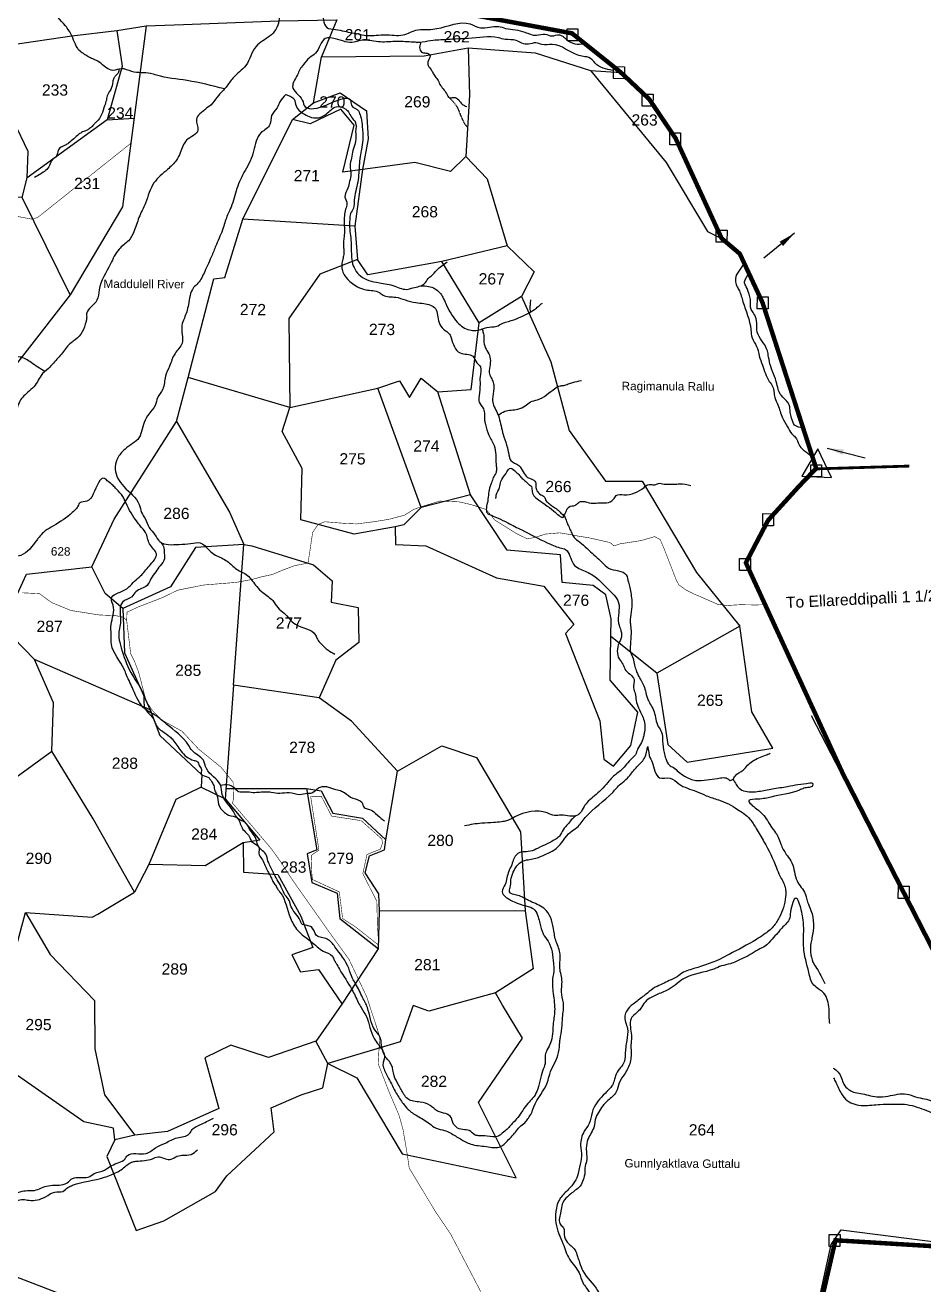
# Model space of a CAD drawing. Header units: feet. Extents: x 177753 to 186270, y 1578848 to 1588126.
# Drawn here: x 182227 to 183835, y 1583902 to 1586156 of the extents above; entities that cross this region are included whole.
import ezdxf
from ezdxf.enums import TextEntityAlignment as Align

# ---------------------------------------------------------------- set-up
doc = ezdxf.new("R2010")
doc.units = ezdxf.units.FT
doc.header["$LTSCALE"] = 15
doc.header["$MEASUREMENT"] = 0
doc.linetypes.add('HIDDEN2', pattern=[0.1875, 0.125, -0.0625])
for name, color, linetype in [('DIMENSION', 7, 'Continuous'), ('HILL', 223, 'Continuous'), ('PLOT', 7, 'Continuous'), ('PLOT NO', 7, 'Continuous'), ('ROADS', 6, 'HIDDEN2'), ('TANKS-STREAM', 4, 'Continuous'), ('TEXT', 255, 'Continuous')]:
    doc.layers.add(name, color=color, linetype=linetype)
doc.layers.add('VILLAGE BOUNDRY', color=5, linetype='HIDDEN2', lineweight=100)
doc.styles.get("Standard").update_dxf_attribs({"font": 'arial.ttf'})
doc.dimstyles.get("Standard").update_dxf_attribs({"dimtxt": 0.18, "dimasz": 0.18, "dimexe": 0.18, "dimexo": 0.0625, "dimgap": 0.09, "dimtad": 0, "dimtih": 1, "dimtoh": 1, "dimdec": 4, "dimzin": 0, "dimdsep": 46, "dimtxsty": 'Standard', "dimcen": 0.09, "dimadec": 0, "dimazin": 0, "dimtfac": 1, "dimtdec": 4, "dimtofl": 0, "dimtmove": 0, "dimatfit": 3, "dimfxl": 1, "dimtolj": 1, "dimtzin": 0, "dimarcsym": 0})

msp = doc.modelspace()

# ---------------------------------------------------------------- linework, layer by layer
at = {"layer": 'DIMENSION', "lineweight": -2}
for points in [[(183196.7, 1586149.5), (183216.1, 1586149.4), (183215.9, 1586127.8), (183196.6, 1586128)], [(183279.8, 1586082), (183299.2, 1586081.8), (183299.1, 1586060.3), (183279.7, 1586060.4)], [(183331, 1586032.8), (183350.4, 1586032.7), (183350.3, 1586011.1), (183330.9, 1586011.2)], [(183380.3, 1585963.7), (183399.7, 1585963.6), (183399.5, 1585942), (183380.2, 1585942.1)], [(183463.4, 1585789.5), (183482.8, 1585789.4), (183482.7, 1585767.8), (183463.3, 1585768)], [(183537.1, 1585670), (183556.4, 1585669.9), (183556.3, 1585648.3), (183537, 1585648.4)], [(183632.8, 1585369.4), (183652.2, 1585369.3), (183652.1, 1585347.8), (183632.7, 1585347.9)], [(183547, 1585282.1), (183566.3, 1585282), (183566.2, 1585260.4), (183546.8, 1585260.5)], [(183505.4, 1585202), (183524.7, 1585201.9), (183524.6, 1585180.4), (183505.2, 1585180.5)], [(183789.5, 1584615.4), (183808.9, 1584615.3), (183808.7, 1584593.7), (183789.4, 1584593.8)], [(183665.7, 1583992.3), (183685.1, 1583992.2), (183685, 1583970.6), (183665.6, 1583970.7)]]:
    msp.add_lwpolyline(points, close=True, dxfattribs=at)
msp.add_lwpolyline([(183616.5, 1585349.3), (183669.8, 1585346.7), (183645.6, 1585397.8), (183616.5, 1585349.3)], dxfattribs=at)
at = {"layer": 'HILL', "lineweight": -2}
msp.add_lwpolyline([(183632.9, 1583807.5), (183669.1, 1583974.7), (183687, 1584000.7), (183869.8, 1583977.6), (184007, 1583969.4), (184124.4, 1583969.9), (184115.1, 1583991.6), (183634, 1584920.5)], dxfattribs=at)
at = {"layer": 'PLOT', "lineweight": -2}
for points in [[(181227.4, 1585908.1), (181345.5, 1585935.7), (181378.1, 1585945.1), (181415.2, 1585954.3), (181469.8, 1585969.5), (181679.8, 1586019.2), (181708.5, 1586025.4), (182032.1, 1586100.8), (182098.6, 1586105.9), (182310.4, 1586136.9), (182390.6, 1586146.4), (182443.4, 1586154.8), (182510.1, 1586157.3), (182680.8, 1586163.7), (182784.6, 1586165.4)], [(182443.4, 1586154.8), (182400.8, 1585831), (182307.2, 1585673.4), (182226.2, 1585569.4), (182149.1, 1585471.9), (182114.5, 1585432.3), (182052.2, 1585308.8), (182016.9, 1585223), (181928, 1585003), (181868.3, 1584861)], [(182390.6, 1586146.4), (182400.3, 1586082.8), (182373.7, 1585986.6), (182421.7, 1585989.7)], [(182784.6, 1586165.4), (182757.3, 1586099.6), (182940.6, 1586101.5), (183019.8, 1586115.6), (183139.2, 1586106.7), (183238.5, 1586074.7), (183293.2, 1586071.2)], [(182221.1, 1585848), (182230.2, 1585883.2), (182231.9, 1585929.8), (182180.5, 1586037.7), (182098.6, 1586105.9)], [(182204.2, 1584805.7), (182274.3, 1584857.3), (182277.7, 1584943.6), (182243.7, 1585021.1), (182186.2, 1585080.2), (182229.1, 1585173.8), (182345.9, 1585186.7), (182385.8, 1585272), (182497.7, 1585446.9), (182518.5, 1585525.8), (182564.3, 1585702.4), (182583.9, 1585704.7), (182616.5, 1585808.9), (182704.9, 1585987.6), (182742.9, 1586016.9), (182757.3, 1586099.6)], [(183019.8, 1586115.6), (183021.9, 1586030.9), (183015.1, 1585921.3), (182987.8, 1585894.4), (182924.2, 1585910.6), (182795.2, 1585893), (182815.6, 1585977.1), (182791.4, 1586005.5), (182736.8, 1585979.6), (182704.9, 1585987.6)], [(183238.5, 1586074.7), (183374, 1585910.5), (183448.1, 1585786.7), (183473.2, 1585774.6)], [(182742.9, 1586016.9), (182790.4, 1586034.8), (182837.9, 1586003.1), (182840.6, 1585952.7), (182830.2, 1585897.8), (182816.9, 1585796.7), (182616.5, 1585808.9)], [(182373.7, 1585986.6), (182230.2, 1585883.2)], [(183015.1, 1585921.3), (183053.7, 1585881.2), (183089.4, 1585761.3), (182972.2, 1585733.4), (182840.1, 1585709.5), (182821.7, 1585736.9)], [(182307.2, 1585673.4), (182221.1, 1585848), (182115.3, 1585853.1)], [(182816.9, 1585796.7), (182821.7, 1585736.9), (182754.1, 1585710.5), (182698.7, 1585631.1), (182700.5, 1585472.2), (182518.5, 1585525.8)], [(183089.4, 1585761.3), (183137.8, 1585714.9), (183114.8, 1585670.6), (183039.3, 1585623.3), (182972.2, 1585733.4)], [(183114.8, 1585670.6), (183167.3, 1585553.7), (183200.4, 1585431), (183265.3, 1585340), (183331, 1585340.2), (183428.3, 1585177), (183506, 1585080.6), (183357, 1584996.7), (183275.1, 1585062.4), (183275.6, 1585093.9), (183265.9, 1585137.1), (183243.5, 1585153.7), (183188, 1585158.9), (183184.9, 1585208.4), (183089.3, 1585216.6), (183023.9, 1585315.6), (182965.5, 1585500), (183024.7, 1585504.2), (183039.3, 1585623.3)], [(182700.5, 1585472.2), (182858, 1585506.6), (182896.6, 1585519.8), (182914.5, 1585490.2), (182935.6, 1585524.7), (182965.5, 1585500)], [(183023.9, 1585315.6), (182935.3, 1585293), (182858, 1585506.6)], [(182935.3, 1585293), (182904.2, 1585261.8), (182888.7, 1585258.5), (182815.3, 1585245.3), (182720.2, 1585271.2), (182722.4, 1585363), (182686.5, 1585429.2), (182700.5, 1585472.2)], [(182497.7, 1585446.9), (182592.7, 1585284.9), (182617.8, 1585226.7), (182632.5, 1585224.6), (182742.6, 1585190.8), (182775.9, 1585161.8), (182774.1, 1585123.9), (182822.5, 1585114.2), (182824, 1585051.8), (182782.9, 1585019.9), (182753.1, 1584952.3), (182599.8, 1584975.4), (182617.8, 1585226.7)], [(182888.7, 1585258.5), (182889.3, 1585226.9), (182944.1, 1585224.8), (183070.5, 1585167.5), (183154.9, 1585152.1), (183208.6, 1585084), (183194, 1585067.8), (183255.2, 1584911.1), (183262.2, 1584842.7), (183279.7, 1584830.1), (183310.9, 1584867), (183323.4, 1584926.7), (183273.8, 1584984.1), (183275.1, 1585062.4)], [(182617.8, 1585226.7), (182531.3, 1585221.8), (182486.8, 1585151.3), (182401.7, 1585112.5), (182370.2, 1585139.2), (182345.9, 1585186.7)], [(182401.7, 1585112.5), (182404.4, 1585032.9), (182450.6, 1584930.9), (182243.7, 1585021.1)], [(183357, 1584996.7), (183377.2, 1584869), (183411.7, 1584837.6), (183564.8, 1584862.2), (183527.1, 1584927.6), (183506, 1585080.6)], [(182599.8, 1584975.4), (182584.9, 1584771.7)], [(182616.8, 1584693.1), (182617.6, 1584640.8), (182679.2, 1584636.5), (182720.1, 1584561.8), (182741.8, 1584505.7), (182703.7, 1584492.8), (182719.6, 1584462.6), (182751.7, 1584466.4), (182794.3, 1584404.6), (182859.3, 1584503.2), (182860.8, 1584571), (182859.6, 1584601.9), (182835.3, 1584639.4), (182842.8, 1584669.9), (182870.1, 1584680.4), (182872.2, 1584698.5), (182892.9, 1584821.4), (182810.7, 1584910.6), (182753.1, 1584952.3)], [(182450.6, 1584930.9), (182468, 1584885.4), (182543, 1584814.8), (182542, 1584793), (182496.5, 1584770.6), (182448.2, 1584654.1), (182422.7, 1584604.6), (182348.4, 1584736), (182274.3, 1584857.3)], [(182892.9, 1584821.4), (182972.3, 1584866.8), (183034.7, 1584845.6), (183113, 1584712.8), (183121.5, 1584571.7), (182860.8, 1584571)], [(182542, 1584793), (182584.9, 1584771.7), (182647, 1584698.1), (182616.8, 1584693.1), (182549.1, 1584651.7), (182448.2, 1584654.1)], [(182586.2, 1584790.2), (182730.3, 1584790.1), (182748.7, 1584680.4), (182731.5, 1584673.5), (182739.5, 1584622.3), (182785.4, 1584603.3), (182789.9, 1584557.6), (182859.3, 1584503.2)], [(182730.3, 1584790.1), (182756.6, 1584786.3), (182777.4, 1584746.3), (182830.6, 1584737.3), (182872.2, 1584698.5)], [(182227.4, 1584568.2), (182346.6, 1584559.9), (182356.7, 1584565.2), (182422.7, 1584604.6)], [(182186, 1584464.3), (182204.4, 1584483.9), (182227.4, 1584568.2), (182271.3, 1584493.4), (182350.8, 1584410.8), (182351.4, 1584324.4), (182368.8, 1584242.2), (182423.3, 1584169.9), (182387.3, 1584162), (182384.8, 1584182.6), (182331.9, 1584194.1), (182212.8, 1584276.7), (182212.6, 1584329.1), (182185.3, 1584349.6)], [(183121.5, 1584571.7), (183136.1, 1584467.6), (183068.6, 1584424.7), (182949.2, 1584392.2), (182921, 1584401.9), (182898.1, 1584337.2), (182768.7, 1584298.1)], [(182768.7, 1584298.1), (182820.3, 1584272.8), (182901.5, 1584136.8), (183105.6, 1584093.9), (183037.8, 1584228.5), (183116.9, 1584343.9), (183080.8, 1584402.7), (183068.6, 1584424.7)], [(182747.6, 1584337.5), (182794.3, 1584404.6)], [(182387.3, 1584162), (182373, 1584131.7), (182425.4, 1583999.3), (182474.8, 1584017), (182567.3, 1584069.1), (182587.5, 1584097.5), (182672.4, 1584176.2), (182667, 1584218.9), (182720.6, 1584242.4), (182759.6, 1584255), (182768.7, 1584298.1), (182747.1, 1584338.5), (182662.1, 1584308.8), (182594.9, 1584330.9), (182548, 1584308.4), (182573.1, 1584217.7), (182481.6, 1584176.7), (182423.3, 1584169.9)], [(182151.5, 1583939), (182508.3, 1583801.9), (182514.4, 1583771.2), (182431.8, 1583750), (182419.4, 1583719.1), (182308.8, 1583684.8), (182308, 1583572), (182108.5, 1583620.2), (182057.8, 1583563.9), (182065.2, 1583473.4), (182099.8, 1583464.5), (182107.4, 1583422.2), (182282.8, 1583412.3), (182326.7, 1583428.9), (182346, 1583478.6), (182308, 1583572)]]:
    msp.add_lwpolyline(points, dxfattribs=at)
at = {"layer": 'ROADS', "lineweight": -2, "ltscale": 10, "const_width": 1}
for points in [[(181486.7, 1585655.7), (181492.5, 1585664.6), (181578.2, 1585718.4), (181678.9, 1585802.4), (181714.7, 1585828.7), (181865.1, 1585864.3), (181912.8, 1585855.5), (181959.7, 1585844.7), (182088.4, 1585839.4), (182164.1, 1585827.1), (182212.7, 1585813.9), (182237.6, 1585809.2), (182248.8, 1585811.8), (182415.8, 1585944.7)], [(182221.3, 1585140.5), (182252.5, 1585138.9), (182273.5, 1585123.3), (182308.3, 1585108.9), (182358.6, 1585100.9), (182389.3, 1585099.5), (182402.2, 1585096.7), (182408.4, 1585091.1), (182409, 1585105.8), (182429.9, 1585115.5), (182472, 1585131.7), (182499.4, 1585145.1), (182546.4, 1585154.4), (182604.3, 1585159.1), (182631.7, 1585164.1), (182651.1, 1585169.4), (182669.1, 1585173.2), (182686.3, 1585180.5), (182708.5, 1585188.9), (182733, 1585193.7), (182741.3, 1585248.6), (182751.1, 1585262.8), (182763.3, 1585267.6), (182796.9, 1585264.8), (182819.5, 1585263.7), (182849, 1585267.4), (182871.7, 1585271), (182879.3, 1585272.4), (182905.8, 1585279.4), (182921.6, 1585289.4), (182934.9, 1585294.2), (182969.1, 1585304.6), (183003.2, 1585303.2), (183025.3, 1585298.2), (183052, 1585289.4), (183067.2, 1585270.7), (183106.2, 1585246.3), (183125.6, 1585236.9), (183140.6, 1585240), (183157.8, 1585245.5), (183183.4, 1585247.8), (183206.4, 1585243.9), (183218.5, 1585241.5), (183234.5, 1585239.2), (183273.4, 1585230.4), (183280.5, 1585224.4), (183291.6, 1585228.1), (183329.5, 1585234), (183353.3, 1585241), (183363.4, 1585235.5), (183370.2, 1585219.5), (183392.5, 1585162.1), (183396.9, 1585154.5), (183408.6, 1585146), (183423.4, 1585138.6), (183466.1, 1585119.9), (183483.3, 1585117.8), (183506.9, 1585119.2), (183529, 1585118.8), (183551.2, 1585118.9)], [(182408.4, 1585091.1), (182415.6, 1585031.5), (182422.6, 1585017.3), (182429.6, 1584999.1), (182443.3, 1584946.9), (182454.2, 1584930.1), (182471.1, 1584912.9), (182507.5, 1584892.7), (182537.5, 1584860.5), (182577.5, 1584828.2), (182598.9, 1584801.8), (182598.9, 1584790.2), (182599.5, 1584771.4), (182597.9, 1584764.1), (182667, 1584682.9), (182684.8, 1584658.1), (182705, 1584626.8), (182770.9, 1584533.4), (182806.4, 1584484.4), (182837.8, 1584418.1), (182861.3, 1584346.6), (182858.4, 1584298.1), (182878.1, 1584247.2), (182895.8, 1584205.8), (182902.9, 1584180.6), (182910.7, 1584134.9), (182914, 1584111.5), (182961, 1584033.3), (182988.3, 1583993), (183110.2, 1583759.7)], [(182737.7, 1584776.1), (182756.9, 1584776.2), (182775.2, 1584740.9), (182828, 1584732.9), (182865.1, 1584699.9), (182866.2, 1584692.3), (182862.6, 1584681.9), (182838.5, 1584672.2), (182831, 1584637.8), (182856.1, 1584588.7), (182857.2, 1584544.6), (182859.4, 1584510), (182816.7, 1584543.6), (182794.9, 1584557.6), (182790.6, 1584591.9), (182789, 1584605.3), (182740.8, 1584627.5), (182738.7, 1584650.5), (182739.7, 1584671.5), (182752.5, 1584679.9), (182737.7, 1584776.1)]]:
    msp.add_lwpolyline(points, dxfattribs=at)
at = {"layer": 'ROADS', "lineweight": -2}
msp.add_spline([(182985.8, 1586026.6), (182998.8, 1586011), (183001.8, 1586005.4), (183006, 1585994.6), (183009.5, 1585986.8), (183013.2, 1585979.7), (183018.4, 1585973.4)], degree=3, dxfattribs=at)
at = {"layer": 'TANKS-STREAM', "lineweight": -2}
for points in [[(182324.2, 1587674.9), (182324.2, 1587658.3), (182328, 1587641.7), (182330.7, 1587624), (182337.4, 1587615.5), (182360.9, 1587586.1), (182372.2, 1587564.2), (182383.8, 1587553.9), (182389.5, 1587545.9), (182396.9, 1587531), (182418.8, 1587480.5), (182438.4, 1587455.5), (182443.5, 1587438.8), (182446.4, 1587428.1), (182448.8, 1587410.2), (182468.1, 1587386.7), (182491.5, 1587340.9), (182502.1, 1587320.2), (182505, 1587305), (182513.4, 1587289.5), (182529.7, 1587276.5), (182542.3, 1587251.1), (182551.3, 1587213.3), (182569.9, 1587196.1), (182580.1, 1587160.2), (182581, 1587138.1), (182598.3, 1587112.6), (182604, 1587094), (182607.6, 1587068.8), (182622.9, 1587046.9), (182630.8, 1587033.4), (182633.6, 1587017.2), (182646.3, 1586958), (182656.2, 1586938), (182660.3, 1586899), (182660.6, 1586877.9), (182664.5, 1586850.9), (182667, 1586798.5), (182678.7, 1586761.8), (182691.3, 1586741.1), (182699.9, 1586716.7), (182705.4, 1586701.2), (182713.7, 1586676.9), (182724.2, 1586633.2), (182744, 1586610.8), (182751, 1586580.5), (182760.8, 1586549.8), (182769.8, 1586522.7), (182771.6, 1586499.7), (182783.3, 1586442.8), (182784.8, 1586413.3), (182783.9, 1586398.6), (182780.5, 1586367.2), (182783.6, 1586349.3), (182784.7, 1586322.2), (182780.9, 1586296), (182782.4, 1586278.6), (182777.1, 1586254.4), (182769.3, 1586219.4), (182764.8, 1586198.4), (182760.4, 1586178.9), (182760.6, 1586165), (182766.6, 1586152.2), (182782.1, 1586148.2), (182798, 1586145.3), (182826.6, 1586139.6), (182839.8, 1586137.5), (182870.8, 1586138.9), (182903.1, 1586138.7), (182929.4, 1586147.7), (182948.5, 1586148.4), (182963.7, 1586149.9), (183022.9, 1586158.3), (183041.6, 1586151.5), (183073.8, 1586153.7), (183086.5, 1586150.4), (183104.1, 1586147.9), (183121.1, 1586143.5), (183141.8, 1586138.2), (183157.4, 1586140.1), (183169.3, 1586136.8), (183183, 1586138.8), (183188.8, 1586136.3), (183195.9, 1586130.3), (183210.6, 1586122.7), (183227.8, 1586123.6)], [(182589.1, 1586790.5), (182593, 1586769.9), (182596.3, 1586753.8), (182602.3, 1586733.5), (182619.3, 1586678), (182631.8, 1586648.8), (182642.7, 1586619.7), (182651.9, 1586604.3), (182662.1, 1586591.6), (182667.4, 1586573.6), (182691.7, 1586523.4), (182697.7, 1586501.2), (182696.4, 1586470.5), (182692.8, 1586446.4), (182701.7, 1586383.7), (182700.7, 1586348.1), (182699.9, 1586332.8), (182694.4, 1586310.6), (182693.5, 1586291.1), (182692.6, 1586270.1), (182692.7, 1586223.9), (182691.5, 1586213.1), (182682.1, 1586178.4), (182680.8, 1586163.7), (182675.5, 1586148.5), (182664.3, 1586136.3), (182652, 1586128), (182640, 1586118.1), (182621.8, 1586084.2), (182598.6, 1586061.4), (182586.3, 1586045), (182573.2, 1586030.9), (182562, 1586016.4), (182539.3, 1585997.4), (182533.1, 1585987.5), (182536, 1585968.5), (182515.6, 1585950.2), (182504.3, 1585927.7), (182497.3, 1585914.7), (182481.5, 1585897.9), (182457.3, 1585873.9), (182442, 1585837.8), (182430.4, 1585811.8), (182421.4, 1585786.6), (182411.4, 1585770.2), (182394.8, 1585755.4), (182386.3, 1585742.8), (182379.4, 1585729), (182359.1, 1585682.3), (182355.2, 1585663.9), (182336.8, 1585639.9), (182336.8, 1585631.9), (182335.7, 1585625.7), (182316.4, 1585592.9), (182309.1, 1585587.9), (182293.4, 1585569.7), (182285.6, 1585560.6), (182277.2, 1585551.3), (182268.3, 1585542), (182255.1, 1585529.2), (182248.6, 1585517.9), (182228.9, 1585496.8), (182220.4, 1585488.4), (182214.5, 1585477.4), (182206.9, 1585460.3), (182199.6, 1585452), (182184.7, 1585434.1), (182180.9, 1585427.2), (182164.4, 1585400.2), (182155.4, 1585384.7), (182138.5, 1585351.8), (182132.3, 1585335), (182115.3, 1585321.7), (182107.4, 1585309.4), (182101.5, 1585303), (182095.5, 1585292.8), (182087.7, 1585283.5), (182079.1, 1585275.2), (182066.6, 1585259.2), (182064.3, 1585237.8), (182058.8, 1585215.8), (182055.5, 1585200.8), (182054.7, 1585188.2), (182049.2, 1585168.7), (182031.6, 1585141.7), (182023.6, 1585116.1), (182018.4, 1585101.1), (182000.6, 1585084), (181990.9, 1585071.5), (181984.1, 1585062.7), (181966.5, 1585033), (181964.3, 1585018.6), (181959.3, 1584995.8), (181951.4, 1584973.1), (181942.5, 1584961.6), (181939.4, 1584951.1), (181936.2, 1584937.5), (181931.5, 1584923), (181918.8, 1584873.8), (181908.3, 1584853.5), (181897.7, 1584833.4), (181890.9, 1584824.3), (181882.3, 1584813.1), (181859.7, 1584754.9), (181839.8, 1584731.4), (181832.8, 1584707), (181824.5, 1584688.5), (181816.7, 1584678.3), (181804.1, 1584644.5), (181798.8, 1584629), (181785, 1584583.6), (181780.6, 1584545.1), (181766.7, 1584513.6), (181752.2, 1584495.9), (181735.5, 1584469.2), (181716.9, 1584451.4), (181678.9, 1584482.8), (181671.2, 1584491.4), (181659.2, 1584505.3), (181643.7, 1584513.2), (181634.3, 1584525.3), (181625.8, 1584533.9), (181576.8, 1584573.3), (181558.6, 1584586.1), (181542.4, 1584599.2), (181533.5, 1584609.1), (181521.7, 1584618.2), (181467.8, 1584653.3), (181460.8, 1584665.8), (181450.9, 1584681.7), (181443.4, 1584690.9), (181439, 1584698.8), (181431.9, 1584709.7), (181422.5, 1584717.5), (181416.5, 1584731), (181405.7, 1584742.8), (181375.4, 1584782.9), (181368.6, 1584789.7), (181360.3, 1584791), (181346.8, 1584787.7), (181276.3, 1584787.2), (181258.4, 1584789.4), (181241.8, 1584789), (181231.9, 1584790.5), (181211.8, 1584788.5)], [(182583.7, 1586042.1), (182516.6, 1586057), (182462, 1586066.6), (182450.9, 1586069.8), (182417.4, 1586073.1), (182399, 1586078.2), (182383.9, 1586075.1), (182359.1, 1586090.1), (182341.2, 1586098.9), (182333.1, 1586103.9), (182325.1, 1586109.5), (182310.4, 1586136.9), (182298.7, 1586155), (182275.9, 1586186.8), (182274.1, 1586199.9), (182271.1, 1586212.9), (182265.5, 1586221.6), (182263.7, 1586229.7), (182262.5, 1586240.9), (182260.7, 1586253.9)], [(183277.8, 1586075.2), (183246.9, 1586087.9), (183235.6, 1586098.4), (183228.5, 1586099.7), (183217.8, 1586101.8), (183169.9, 1586121.6), (183151.7, 1586121.5), (183140.9, 1586124.4), (183127.7, 1586122.1), (183115.5, 1586124), (183105.7, 1586128.7), (183085.7, 1586130.6), (183073.9, 1586133.3), (183020, 1586132.2), (182996.8, 1586131.3), (182970.8, 1586129.6), (182957.1, 1586128.9), (182937.5, 1586125.6), (182920.9, 1586125.6), (182892.2, 1586126.9), (182862.4, 1586126), (182847, 1586127.9), (182824.6, 1586128.1), (182815.7, 1586125.5), (182781.8, 1586131.8), (182763.8, 1586132.2), (182746.5, 1586106), (182735.8, 1586097.9), (182724.7, 1586085.5), (182718.3, 1586076.7), (182714, 1586067.2), (182707.2, 1586054.4), (182705.4, 1586046.5), (182722.7, 1586022.1), (182728, 1586009.9), (182743.4, 1586006.9), (182788.4, 1586022.7), (182808.7, 1586022.6), (182810.6, 1586012.7), (182823.6, 1586002.2), (182825.3, 1585997.6), (182828.1, 1585989.4), (182830, 1585974.9), (182831, 1585950.7), (182828.5, 1585933.4), (182827, 1585924.9), (182824.8, 1585908.7), (182824.1, 1585896.9), (182823.9, 1585891.8), (182818.4, 1585859.1), (182815.7, 1585842.9), (182814.1, 1585828.9), (182809.2, 1585819.2), (182807.5, 1585807.6), (182807.2, 1585794.6), (182809, 1585779.8), (182810.5, 1585747.3), (182811.7, 1585733), (182826.8, 1585707.3), (182841.5, 1585699.5), (182860.6, 1585695.3), (182888.4, 1585689.1), (182912.3, 1585683.6), (182920.5, 1585686.2), (182941.7, 1585693.7), (182947.8, 1585702.6), (182953.7, 1585707.6), (182963.2, 1585717.7), (182982.1, 1585732.4)], [(182926.8, 1586125.3), (182933.7, 1586125.3), (182932.6, 1586116.4), (182933.8, 1586111.3), (182936.3, 1586108), (182943.9, 1586106.2), (182950.8, 1586103.3), (182948.1, 1586091.6), (182947.3, 1586085.8), (182952.3, 1586077.8), (182955.8, 1586072.2), (182959.2, 1586066.2), (182964.5, 1586059.1), (182969, 1586050), (182980.5, 1586034.1), (182986.5, 1586026.3), (182993.6, 1586026.8), (183002.6, 1586022.5), (183005.6, 1586018.2), (183012.9, 1586012.1), (183017.1, 1586010.6)], [(182394.4, 1586077.4), (182393.3, 1586070.7), (182389, 1586065.8), (182385.3, 1586061.3), (182383.4, 1586054.6), (182380, 1586041.2), (182374.5, 1586032.1), (182372, 1586022.1), (182368.9, 1586011.8), (182354.4, 1585983.1), (182350.1, 1585979.2), (182345.5, 1585973.7), (182342.1, 1585971.3), (182337.6, 1585968.3), (182329.6, 1585965), (182322.9, 1585960.8), (182313.7, 1585952.9), (182304.5, 1585945.1), (182298.4, 1585941.2), (182286.2, 1585933.3), (182282.1, 1585920.6), (182275.5, 1585915.9), (182270.2, 1585905.1), (182263.2, 1585896), (182254.6, 1585890), (182243.3, 1585883.4)], [(182693.3, 1586031.8), (182682.4, 1586018.8), (182677.5, 1586008.2), (182667.8, 1585994.4), (182664.9, 1585978.1), (182649.4, 1585963.8), (182635.3, 1585930.7), (182629.4, 1585913), (182620.2, 1585896.3), (182612.5, 1585880.9), (182605.6, 1585863.7), (182595.3, 1585830.7), (182589, 1585816.8), (182581.2, 1585793.4), (182569, 1585763.7), (182561.2, 1585744.5), (182548.1, 1585715.3), (182536, 1585694.3), (182528.2, 1585686.6), (182518.9, 1585655.7), (182511.6, 1585631.7), (182507.2, 1585618.8), (182507.5, 1585587.1), (182494.9, 1585568.5), (182485.1, 1585546), (182477.8, 1585527.8), (182472.9, 1585504.8), (182463.7, 1585489.5), (182459.3, 1585475.6), (182448.2, 1585460.3), (182439.9, 1585445.4), (182428.1, 1585414.9), (182415.6, 1585405.4), (182402.6, 1585394.9), (182390.9, 1585378.6), (182388, 1585361.8), (182403.2, 1585330.6), (182430.8, 1585298.7), (182435.1, 1585284.3), (182441.3, 1585273.2), (182448.9, 1585257.3), (182458.9, 1585244.3), (182467.5, 1585232.3), (182502.2, 1585227.1), (182522.9, 1585228.5), (182540.2, 1585229.8), (182556.4, 1585216.3), (182567.4, 1585208.1), (182588.5, 1585196.9), (182604.8, 1585182.9), (182624.4, 1585171.7), (182641.1, 1585151.5), (182652.1, 1585140.9), (182669.8, 1585126.4), (182678.8, 1585113.9), (182690.3, 1585104.2), (182710.4, 1585084.2), (182746.4, 1585064.8), (182749.7, 1585057.5), (182763.1, 1585042.6), (182768.3, 1585038.2), (182781.2, 1585030.5)], [(182693.3, 1586031.8), (182708.2, 1586023.4), (182711.6, 1586012), (182724.2, 1585998.3), (182734.8, 1585992.4), (182752.2, 1585990.5), (182766, 1585997.4), (182783.2, 1586010.1), (182800.7, 1586005.8), (182806.6, 1585998.9), (182812.6, 1585989), (182817.5, 1585983.1), (182818.2, 1585965.2), (182818.8, 1585953), (182813.3, 1585932.1), (182810.8, 1585918.4), (182808.3, 1585904.3), (182809.8, 1585889.9), (182807.4, 1585876.7), (182804.3, 1585864.7), (182799.1, 1585848.2), (182802.7, 1585836.1), (182800.3, 1585826.8), (182798, 1585815.3), (182797.7, 1585780.2), (182796.6, 1585770), (182796.6, 1585759.6), (182797.1, 1585752.2), (182796.5, 1585743.5), (182794.8, 1585735.1), (182793.2, 1585725.8), (182793.9, 1585719.2), (182821.5, 1585688), (182836.4, 1585682.6), (182860.6, 1585677.7), (182867.2, 1585673), (182890, 1585669.4), (182907.1, 1585664.4), (182926.1, 1585659.6), (182940.2, 1585658.1), (182960.9, 1585649.3), (182967.4, 1585623.9), (182975.5, 1585612), (182986.3, 1585603), (182989.1, 1585596.6), (183005.2, 1585569.7), (183028, 1585563.6), (183035.3, 1585551.8), (183041.4, 1585544.6), (183041, 1585527.1), (183040.8, 1585513.6), (183039, 1585493.1), (183039.2, 1585481.5), (183046.9, 1585469.6), (183048.8, 1585459.2), (183049, 1585449.6), (183050.4, 1585441.8), (183056.6, 1585422.6), (183065.9, 1585403.9), (183069.6, 1585370.6), (183070.2, 1585363.3), (183069.5, 1585355.9), (183064.6, 1585347), (183061.4, 1585337.4), (183059, 1585331.1), (183054.5, 1585305.1), (183052.2, 1585292), (183053.2, 1585284.1), (183061.1, 1585279.1), (183073.1, 1585274.2), (183090.6, 1585265.5), (183115.5, 1585252.9), (183161.2, 1585229.9), (183183.8, 1585221.2), (183194, 1585217.7), (183208.1, 1585191.9), (183217.7, 1585184.1), (183239.7, 1585173.9), (183274.2, 1585142.7), (183280.7, 1585136.4), (183288.8, 1585122.7), (183288.6, 1585086.2), (183293, 1585072.7), (183293, 1585058.2), (183289.6, 1585050.8), (183286.5, 1585035.8), (183289.7, 1585022.2), (183296.4, 1585012.9), (183300.2, 1585003.9), (183316.5, 1584985.3), (183315.6, 1584970.3), (183318.4, 1584960.5), (183320.1, 1584947.6), (183324.4, 1584934.7), (183331.6, 1584919.6), (183335, 1584908.4), (183335, 1584891.1), (183333.7, 1584884.8), (183329.5, 1584872.4), (183322.7, 1584860.8), (183318.8, 1584850.8), (183312.4, 1584844.1), (183293.9, 1584823.7), (183277.9, 1584810.5), (183269.5, 1584801), (183257.6, 1584788), (183245.7, 1584777.2), (183234.6, 1584767.5), (183227, 1584758.2), (183220.2, 1584746.6), (183215.3, 1584742.5), (183186.1, 1584742.7), (183174.3, 1584741.9), (183161, 1584746.5), (183103.1, 1584739.4), (183087.9, 1584732.4), (183079.5, 1584730.8), (183065.2, 1584729.2), (183044, 1584728.1), (183013.1, 1584723.6)], [(183513.5, 1585730.2), (183503.7, 1585715.8), (183499.4, 1585708.9), (183498, 1585697), (183501.1, 1585687.9), (183504.9, 1585680.9), (183508.3, 1585671.5), (183511.4, 1585661.3), (183525.5, 1585611.5), (183527.8, 1585596.5), (183535.8, 1585581.4), (183540.6, 1585564.6), (183546.1, 1585547.8), (183558.5, 1585518.8), (183564.4, 1585509.3), (183566.8, 1585500.6), (183568.5, 1585489.8), (183574, 1585476.8), (183581.9, 1585453.8), (183591.3, 1585437.7), (183598.9, 1585424.8), (183604.8, 1585419.1), (183612.1, 1585405.1), (183618.3, 1585396.7), (183625.3, 1585392.2), (183636.3, 1585381.9)], [(183619, 1585435.3), (183603.9, 1585440.6), (183598.3, 1585453.2), (183596, 1585463.3), (183594.3, 1585476.6), (183582.5, 1585490.6), (183575.2, 1585502.2), (183572.1, 1585514.1), (183559.7, 1585550.1), (183556.7, 1585565.8), (183554.3, 1585576), (183537, 1585606.7), (183535.7, 1585627.6), (183530.9, 1585639.9), (183526, 1585647.6), (183524.7, 1585665.1), (183522.3, 1585674.5), (183517.2, 1585688.1), (183514.1, 1585694.8), (183516.6, 1585702.5), (183521.9, 1585712.3)], [(182935.5, 1585689.9), (182960.4, 1585684.6), (182974.3, 1585669.2), (182979.4, 1585657.9), (182999.9, 1585624.9), (183010.7, 1585615.7), (183033.5, 1585610), (183044.8, 1585612.7), (183061.2, 1585616.3), (183070.8, 1585617.3), (183080.2, 1585622.3), (183086.6, 1585624.4), (183125, 1585639.4), (183138.5, 1585647.6), (183144.7, 1585652.5), (183152.4, 1585658.8)], [(183131.9, 1585643.3), (183130.4, 1585647.9), (183130.9, 1585655.8), (183131.6, 1585664.9)], [(183045.2, 1585612.9), (183045.6, 1585609.3), (183047.7, 1585601.6), (183047.7, 1585595.9), (183049.1, 1585582.1), (183054.8, 1585571.2), (183059.2, 1585559.2), (183058, 1585531.7), (183061.8, 1585523.2), (183065.1, 1585514.6), (183065.7, 1585505.7), (183063.3, 1585487.2), (183065.1, 1585475.9), (183070.8, 1585464.4), (183079.2, 1585435.3), (183083.6, 1585419.5), (183089.8, 1585399.9), (183093.4, 1585383.3), (183095.7, 1585377.4), (183110.3, 1585368.1), (183126, 1585347), (183132.4, 1585344.4), (183140.2, 1585338.4), (183140.8, 1585331.2), (183142.7, 1585323.1), (183149.5, 1585316), (183155.6, 1585312.4), (183158.6, 1585305.6), (183165.1, 1585299.8), (183170.9, 1585295.1), (183177, 1585291.2), (183184, 1585284.6), (183190.8, 1585280.5), (183199.6, 1585293.9), (183211.5, 1585297.2), (183217.5, 1585302.1), (183224.3, 1585304.1), (183239.9, 1585300.9), (183251.6, 1585301.2), (183279.3, 1585307.3), (183284.6, 1585314.5), (183298.1, 1585315.9), (183334.3, 1585329.1), (183341.3, 1585333.6), (183346.2, 1585334.2), (183353.9, 1585333.7), (183359.9, 1585336.2), (183370.1, 1585335.1), (183379.9, 1585334.6), (183387.3, 1585334.6), (183398.4, 1585335.4), (183418, 1585332.7)], [(182261.8, 1585536.2), (182237.2, 1585552.5), (182217.7, 1585562.3), (182197.3, 1585558.3), (182183.5, 1585555.4), (182178.2, 1585555.6), (182166.7, 1585547.4), (182151.5, 1585545.6), (182141.3, 1585535.8), (182128.6, 1585517.9), (182121.2, 1585508.9), (182116.1, 1585503.5), (182110.3, 1585497.4), (182104.9, 1585490.5), (182100.2, 1585486.3)], [(183073.4, 1585458.2), (183085.4, 1585465.3), (183096.3, 1585467.3), (183108.7, 1585469.2), (183121.6, 1585475.1), (183130.9, 1585482.1), (183143.8, 1585485.8), (183174.9, 1585506.1), (183184.3, 1585510.7), (183190.5, 1585511.6), (183198.6, 1585514.2), (183207, 1585517), (183222.2, 1585520.1)], [(183069.3, 1585309), (183069.9, 1585315.4), (183075.8, 1585328.8), (183078.2, 1585339.6), (183086.8, 1585353.5), (183095.9, 1585363.7), (183104.6, 1585356.9), (183111.6, 1585350.5), (183116.5, 1585344.6), (183122, 1585340.5), (183128.7, 1585333.8), (183131.6, 1585332), (183133.9, 1585323.8), (183137.1, 1585314.2), (183145.5, 1585306.8), (183175.2, 1585284.7), (183182.2, 1585278.8), (183190, 1585275.6), (183190.4, 1585280.5), (183194.7, 1585270.6), (183198.1, 1585262.1), (183202.2, 1585253.3), (183205.9, 1585244.8), (183210.5, 1585238.1), (183222.5, 1585228.7), (183235.5, 1585216.7), (183259.2, 1585194.8), (183270.8, 1585184.8), (183302.6, 1585172.4), (183306.3, 1585159.3), (183308.9, 1585150.2), (183311.1, 1585137.7), (183312.5, 1585124.8), (183309.7, 1585088.2), (183310.2, 1585081.2), (183311.1, 1585069.5), (183310.4, 1585057), (183309.8, 1585048), (183310.2, 1585034.2), (183314.6, 1585022.8), (183317.4, 1585011.2), (183320.3, 1585001.5), (183323.2, 1584994.2), (183329, 1584983.4), (183333.9, 1584974.3), (183341.4, 1584949), (183346.9, 1584939), (183352.4, 1584927.6), (183355.2, 1584914.2), (183359.8, 1584901.4), (183365.6, 1584891.1), (183367.5, 1584875.3), (183370.3, 1584854.6), (183373.2, 1584843.8), (183379.6, 1584832.2), (183386.8, 1584827.8), (183396.1, 1584820.2), (183406.9, 1584812.5), (183427, 1584804.8), (183446.6, 1584805.6), (183465.9, 1584808.4), (183485.4, 1584806.9), (183488.3, 1584804.8), (183492.7, 1584806.2), (183497.4, 1584812.6), (183511.8, 1584823.3), (183519.7, 1584832), (183528.5, 1584839.3), (183551.9, 1584849.7), (183560.1, 1584853.4)], [(183212, 1584741.2), (183204.2, 1584734.1), (183198, 1584726.5), (183189.5, 1584716.5), (183183, 1584705.3), (183176.6, 1584699.9), (183157.1, 1584689.8), (183140.9, 1584681.7), (183126.7, 1584677.4), (183115.2, 1584676.7), (183103.6, 1584669.1), (183099.5, 1584659.6), (183095, 1584648.1), (183092.2, 1584642.5), (183085.6, 1584618.5), (183080.7, 1584605.7), (183082.2, 1584600.8), (183089.8, 1584594.1), (183096.5, 1584590.2), (183107.5, 1584585.3), (183121, 1584580.8), (183128.7, 1584578.8), (183138.9, 1584572.8), (183144.8, 1584560.5), (183148, 1584549.5), (183153.8, 1584530.2), (183162.8, 1584516.9), (183172.3, 1584477.2), (183173, 1584467.7), (183170.6, 1584449.5), (183170.5, 1584435.7), (183171.2, 1584427.2), (183174.4, 1584395.8), (183171.9, 1584370.7), (183170.8, 1584355.9), (183168.2, 1584338.2), (183162.7, 1584326.5), (183157.5, 1584312.9), (183157.2, 1584298.4), (183152.7, 1584284.8), (183147.8, 1584266.9), (183142.5, 1584248.2), (183135, 1584236), (183126.5, 1584226.8), (183108.2, 1584201.5), (183100.2, 1584192.6), (183087, 1584178.9), (183078.5, 1584172), (183073.4, 1584168.2), (183053.6, 1584168.3), (183038, 1584169.1), (183032.3, 1584170.2), (183021.6, 1584178.2), (183009.8, 1584180), (182997.8, 1584184.7), (182990.9, 1584196.3), (182989.2, 1584201.4), (182964.8, 1584213.3), (182951.5, 1584223.4), (182933.8, 1584229.1), (182911.5, 1584234.9), (182904.4, 1584243.1), (182895, 1584260.3), (182886.9, 1584276.5), (182882.4, 1584295.6), (182870.9, 1584311.1), (182864.6, 1584331.1), (182861.6, 1584346), (182852.5, 1584358.6), (182839.3, 1584398.3), (182830.7, 1584416.5), (182818.1, 1584440.7), (182812.6, 1584450.4), (182805.8, 1584468.6), (182781.1, 1584507.1), (182767.1, 1584520.8), (182748.2, 1584527.5), (182738.9, 1584542.7), (182731.3, 1584545.1), (182721.3, 1584548.8), (182718.8, 1584554.2), (182702.8, 1584578.6), (182699.2, 1584590), (182691.7, 1584600.3), (182686.8, 1584610.3), (182672.4, 1584637), (182665.4, 1584651.5), (182661.3, 1584660.6), (182657.4, 1584673.1), (182649.6, 1584680.4), (182643.4, 1584688.8), (182638.9, 1584702.5), (182630.1, 1584715.1), (182620.7, 1584729.2), (182607.8, 1584736.2), (182599.7, 1584749), (182579.5, 1584779.5), (182576.1, 1584796.6), (182551.2, 1584825.9), (182545.6, 1584840.9), (182525.4, 1584858.1), (182519.1, 1584867.7), (182479.7, 1584905.6), (182460.5, 1584920.7), (182441.1, 1584932.7), (182420.3, 1584966.8), (182414.2, 1584980.1), (182408.1, 1584993.3), (182404, 1585003.6), (182381, 1585048.2), (182380.5, 1585065.9), (182380.6, 1585083.8), (182384.2, 1585118.3), (182381, 1585130), (182403.9, 1585145), (182412.4, 1585150.9), (182422.7, 1585161.3), (182433.2, 1585170.7), (182449, 1585188.5), (182461.5, 1585210.1), (182449.5, 1585227.9), (182442.3, 1585248.2), (182432.5, 1585260.4), (182427.1, 1585267.4), (182407.2, 1585300.9), (182401.8, 1585312.7), (182390, 1585326.1), (182384.2, 1585332.4), (182375.2, 1585339.6), (182369, 1585344.9), (182348.7, 1585317.3), (182337.1, 1585304.5), (182324.5, 1585301.3), (182319.7, 1585293.1), (182314.9, 1585287.5), (182307.1, 1585280.4), (182273, 1585257.7), (182259.6, 1585248.6), (182251.6, 1585239.9), (182247.7, 1585234.9), (182218.7, 1585207.5), (182195.4, 1585202.5), (182188.5, 1585197.5), (182177.8, 1585184.7), (182172.6, 1585175.6), (182164.1, 1585150.9), (182160.9, 1585142.3), (182158.2, 1585133.2), (182157.6, 1585125.4), (182157.4, 1585119.1), (182154.4, 1585099.2), (182144, 1585087.8), (182140.2, 1585083.5), (182135.4, 1585070.8), (182125.1, 1585035.6), (182121.2, 1585020.7), (182118.2, 1585009), (182113.1, 1584984.7), (182111.6, 1584971.4), (182097.9, 1584937.4), (182090.9, 1584930), (182084, 1584910.2), (182083.3, 1584901.6), (182076, 1584885), (182047.5, 1584842.1), (182046, 1584820.7), (182041.2, 1584809.6), (182023.1, 1584789.5), (182014.9, 1584780.7), (182006.2, 1584764.3), (182002.9, 1584740.3), (181989.3, 1584730.7), (181977.3, 1584718.6), (181968.9, 1584708.5), (181963, 1584697.7), (181953.2, 1584684.4), (181946.2, 1584676.6), (181901.8, 1584626.2), (181892.2, 1584608.4), (181877.9, 1584588.5), (181870.8, 1584563.9), (181869.6, 1584552.1), (181866.1, 1584534.1), (181864.9, 1584521.2), (181864.6, 1584510.2), (181863, 1584497.1), (181864.3, 1584458.2), (181865.6, 1584445.3), (181850.8, 1584413.4), (181850.5, 1584402.1), (181853.4, 1584369.7), (181853.1, 1584354.9), (181848.8, 1584339.1), (181845.5, 1584326.5), (181841.9, 1584314.8), (181838.4, 1584301.5), (181834.7, 1584279.8), (181838.7, 1584273.4), (181845, 1584273.2), (181853.6, 1584272), (181877.3, 1584270.7), (181890.3, 1584268.6), (181907.5, 1584264.5), (181916.7, 1584262.2), (181952.8, 1584243), (181973.3, 1584227.2), (181983.4, 1584221.7), (182005.5, 1584213.9), (182012, 1584208.7), (182027.9, 1584199.4), (182047.1, 1584192.7), (182097.3, 1584198.9), (182106.1, 1584201.1), (182115.8, 1584205.6), (182124.9, 1584210.5), (182146.3, 1584212.4)], [(182469.8, 1585230.5), (182474.9, 1585220.6), (182475.6, 1585210.5), (182475.9, 1585201.4), (182468.3, 1585189), (182460.3, 1585178.1), (182451.9, 1585165.4), (182445.1, 1585153.7), (182425, 1585142.5), (182417.4, 1585133.5), (182400.8, 1585123.8), (182396.6, 1585110.4), (182397.6, 1585092.3), (182394.4, 1585067.4), (182395.9, 1585052), (182398.8, 1585041.8), (182415.6, 1584998), (182431.4, 1584973.3), (182438.6, 1584957.3), (182440.6, 1584935.3), (182458, 1584911.5), (182461.2, 1584903.2), (182472.3, 1584892.7), (182485.1, 1584883.6), (182491.1, 1584877.5), (182505.3, 1584857.8), (182529, 1584840.6), (182534.7, 1584838.7), (182538.4, 1584831.5), (182542.1, 1584824.3), (182542, 1584815.7), (182553.8, 1584810.7), (182560.1, 1584802.8), (182564.2, 1584795.6), (182566.4, 1584786.1), (182570, 1584779.1), (182572.7, 1584762), (182583.2, 1584747.6), (182590.8, 1584742.8), (182605.8, 1584738.2), (182614.8, 1584719.7), (182622.7, 1584710.6), (182629, 1584702.3), (182631.9, 1584695.6), (182645.1, 1584685.6), (182645.1, 1584674.3), (182649.9, 1584664.9), (182654.8, 1584655.1), (182658.9, 1584646.4), (182663.7, 1584637.6), (182667.5, 1584629.8), (182671.2, 1584622.2), (182675.7, 1584615.4), (182679.1, 1584609.7), (182683.2, 1584604.4), (182701.5, 1584558.5), (182714.5, 1584536.5), (182737.3, 1584517.2), (182749.4, 1584507.3), (182760, 1584499.4), (182776.5, 1584490.2), (182779.9, 1584483.1), (182783.2, 1584477.8), (182789.2, 1584467.2), (182811.5, 1584430.7), (182822.9, 1584407.6), (182828.1, 1584398.2), (182837.4, 1584382.3), (182851.2, 1584343), (182859, 1584332.1), (182866.6, 1584320.8), (182869.9, 1584312.8), (182866.8, 1584295.5), (182870.1, 1584285.7), (182877.2, 1584271.7), (182891, 1584245.4), (182903.4, 1584226.5), (182912, 1584216.2), (182928.5, 1584204.5), (182939.4, 1584198), (182950.3, 1584190.8), (182962, 1584182.8), (182977.2, 1584178.5), (182996.7, 1584168.6), (183005.7, 1584163.3), (183024.2, 1584154.1), (183052.1, 1584149.8), (183077.6, 1584149.5), (183089.8, 1584159.8), (183098.5, 1584168.8), (183114.1, 1584186.8), (183122.8, 1584194.3), (183127.4, 1584200.7), (183132.7, 1584209.3), (183136.9, 1584220.6), (183161.4, 1584264.8), (183165.6, 1584279.4), (183180.1, 1584313.3), (183183.2, 1584333.2), (183184, 1584341.5), (183187.5, 1584361.5), (183188.4, 1584380.3), (183190.1, 1584406.9), (183186.4, 1584426.5), (183187.6, 1584444.6), (183183.6, 1584469.1), (183183.8, 1584496.6), (183176.3, 1584518.9), (183173.8, 1584529.8), (183161.9, 1584568.6), (183152.1, 1584578.1), (183127.7, 1584589.9), (183108.5, 1584599), (183093.5, 1584605.5), (183095, 1584613.4), (183096.2, 1584626.2), (183100.4, 1584640.5), (183116.2, 1584659.9), (183137.9, 1584664.8), (183157.2, 1584672.3), (183177.2, 1584683.1), (183202.7, 1584712.3), (183214, 1584720.5), (183229.2, 1584738.2), (183278.2, 1584783.4), (183292.6, 1584798.4), (183304.8, 1584808.9), (183312.4, 1584818.3), (183324.9, 1584832.5), (183337.4, 1584850.2), (183340.9, 1584865.6), (183343.8, 1584849.4), (183349, 1584837.3), (183362.1, 1584809.7), (183380.9, 1584808.8), (183396.7, 1584798.6), (183428, 1584785.1), (183445.7, 1584777.4), (183467.6, 1584769.8), (183485.2, 1584762.9), (183501.8, 1584753), (183523.9, 1584735.6), (183534.8, 1584718.9), (183549, 1584695.1), (183571.4, 1584648.4), (183577.4, 1584634.1), (183586.7, 1584614.1), (183587.7, 1584596.4), (183576.2, 1584559.5), (183565.6, 1584543.3), (183548.9, 1584529.1), (183535.3, 1584520.2), (183486.4, 1584493.4), (183470.5, 1584485.2), (183416.8, 1584466), (183405.1, 1584461.5), (183393.4, 1584453.6), (183379.4, 1584446.6), (183367.3, 1584440.6), (183354.4, 1584434.6), (183340.4, 1584424.2), (183324.1, 1584411.8), (183314.7, 1584404.7), (183303.3, 1584392.7), (183299.9, 1584383.7), (183304.6, 1584360.8), (183303.3, 1584339.3), (183300.6, 1584314.8), (183297.8, 1584299), (183290.2, 1584288.5), (183283.4, 1584276.1), (183281.1, 1584267.9), (183276.9, 1584258.1), (183267.8, 1584248), (183245, 1584220.2), (183241.2, 1584210.4), (183236.1, 1584191), (183227.3, 1584177.1), (183220.8, 1584151.9), (183222.6, 1584132.3), (183218.7, 1584113.1), (183216.7, 1584101.4), (183209.9, 1584086.4), (183199.2, 1584073.2), (183184.4, 1584057.1), (183176.4, 1584033.4), (183181.8, 1583993.5), (183189.2, 1583976.5), (183200.8, 1583948.2), (183218, 1583923.6), (183224.7, 1583906.2), (183231, 1583896.8), (183246.4, 1583873.3), (183258, 1583858.5), (183268.8, 1583837.8), (183287.5, 1583808.4), (183298.7, 1583790.6), (183319, 1583773.9), (183330.3, 1583768.2), (183335.9, 1583765.5), (183353.6, 1583756), (183372, 1583742.7), (183375.4, 1583735.5), (183380.2, 1583727.2), (183382.8, 1583708), (183387.8, 1583661.4), (183387.7, 1583645.2), (183387.6, 1583621.1), (183389.8, 1583611.3), (183398.7, 1583592), (183402.1, 1583583.3), (183407, 1583575.8), (183414.1, 1583570.8), (183425.4, 1583566.2)], [(182576.2, 1584796.5), (182591.7, 1584797), (182602.5, 1584790.2), (182608.5, 1584785.2), (182620.5, 1584784.6), (182634.6, 1584783.4), (182646.4, 1584784), (182657.2, 1584784.4), (182667.1, 1584783.9), (182682.8, 1584782), (182699.2, 1584783.3), (182718.2, 1584779.7), (182731.6, 1584782), (182739.7, 1584782.6), (182751.5, 1584791.3), (182766, 1584793.8), (182780.1, 1584789.1), (182791, 1584786.5), (182798.3, 1584783), (182813.3, 1584773), (182829.3, 1584765.6), (182833.7, 1584756.2), (182840.4, 1584753.6), (182850.5, 1584748.7), (182864.1, 1584736.6), (182869.6, 1584732.4)], [(183493.3, 1584806.8), (183499.4, 1584797.7), (183504.3, 1584791), (183515.7, 1584785.4), (183539.6, 1584785.3), (183564.1, 1584789.8), (183591, 1584794), (183609.7, 1584797.7), (183631.3, 1584800.2), (183635.7, 1584799.9), (183636, 1584795.5), (183629.8, 1584792.4), (183620.5, 1584790.7), (183612.3, 1584787.5), (183561.5, 1584775.1), (183538.4, 1584771.1), (183522, 1584768.9), (183535.7, 1584753.9), (183548.7, 1584741.9), (183565.8, 1584716.3), (183573.4, 1584705.8), (183577.7, 1584694.4), (183579.1, 1584690.9), (183588.9, 1584672.5), (183597.1, 1584661), (183606.8, 1584628.8), (183613.5, 1584615.9), (183621.6, 1584605.1), (183627, 1584587.2), (183633.1, 1584572), (183634.9, 1584522.9), (183632.8, 1584513.5), (183632.4, 1584497.5), (183636.7, 1584479.7), (183643, 1584469.1), (183658.1, 1584441.5)], [(183666.8, 1584370), (183665.7, 1584382.3), (183665.4, 1584396), (183656, 1584424), (183642.6, 1584434.6), (183634.7, 1584443.1), (183630.7, 1584455.7), (183620.5, 1584500.3), (183619.7, 1584518.9), (183620.1, 1584540.5), (183618.7, 1584558.9), (183615.6, 1584573.2), (183606.1, 1584594.3), (183596.6, 1584569.8), (183594.2, 1584556.1), (183578.6, 1584538.1), (183573.6, 1584532), (183563.6, 1584521), (183551, 1584508.5), (183538.7, 1584501.9), (183524.4, 1584493.2), (183509.1, 1584485.4), (183488.9, 1584476.8), (183472.9, 1584472.8), (183459.4, 1584467.3), (183407.5, 1584451.1), (183379.4, 1584431.4), (183358.9, 1584422.2), (183333.7, 1584405.4), (183326.6, 1584394.4), (183311.1, 1584378.9), (183309.8, 1584363.2), (183311.8, 1584348.9), (183311.1, 1584334.6), (183311, 1584322.6), (183311, 1584311.8), (183309.5, 1584300.8), (183299.4, 1584279.3), (183290, 1584263.9), (183284.6, 1584247.3), (183269.6, 1584231.9), (183260.2, 1584222.1), (183252.9, 1584210.7), (183247, 1584197.7), (183245.1, 1584186), (183233.9, 1584162.8), (183230.9, 1584147.1), (183231.3, 1584123.5), (183228.6, 1584111.2), (183228.6, 1584103.4), (183225.3, 1584090), (183220, 1584078.9), (183211.2, 1584071.4), (183203.3, 1584065), (183191.8, 1584054.3), (183184.7, 1584030.5), (183184.8, 1584010), (183190.4, 1584004.2), (183191.5, 1583992.2), (183196.9, 1583978.5), (183210.6, 1583964.9), (183215.2, 1583953.2), (183218.9, 1583942.4), (183225, 1583927.2), (183251.3, 1583891.9), (183260.6, 1583870.2), (183271.9, 1583851.8), (183278.8, 1583838.6), (183284, 1583828.4), (183317.1, 1583790.5), (183322.6, 1583786.1), (183337.8, 1583778.7), (183348.9, 1583773.4), (183365.1, 1583762.2), (183374.7, 1583756.6), (183386.7, 1583751.9), (183390.1, 1583742.8), (183394.4, 1583724.1), (183391.4, 1583712), (183393.4, 1583701.5), (183395.7, 1583694.2), (183396.2, 1583676.7), (183395.9, 1583668.2), (183397, 1583656.5), (183394.6, 1583646.1), (183393.4, 1583638.2), (183397.1, 1583625), (183398.5, 1583608.7), (183400.5, 1583599.4), (183399.8, 1583589.4)], [(183673.1, 1584290.2), (183681.8, 1584282.8), (183687.7, 1584272.2), (183691.8, 1584261.1), (183700.5, 1584251.9), (183709.2, 1584247.2), (183721.7, 1584244.8), (183735.9, 1584241.5), (183751.1, 1584238.7), (183771.4, 1584240), (183804.6, 1584243.5), (183820.2, 1584238.8), (183836.3, 1584235), (183850.1, 1584230.8), (183873.1, 1584210.7), (183883.6, 1584193.2), (183891.3, 1584176.6), (183897.3, 1584163.2), (183906.4, 1584142.4), (183917.7, 1584099.8), (183918.6, 1584089.2), (183918.5, 1584074.5), (183918.4, 1584054.7), (183918.2, 1584027.1), (183920.5, 1584014.6), (183925.9, 1584002.2), (183931.4, 1583989.3), (183936.8, 1583973.1)], [(183673.5, 1584272.5), (183677.3, 1584264.8), (183682.4, 1584254.4), (183687.8, 1584243.8), (183698.1, 1584231.8), (183726.5, 1584223.1), (183756.9, 1584225.2), (183779.5, 1584225.4), (183800.4, 1584225.3), (183835.9, 1584215.8), (183850.4, 1584209.6), (183861.6, 1584201.8), (183871.6, 1584189.8), (183899.4, 1584142.1), (183901.6, 1584128.2), (183905, 1584108.2), (183909.4, 1584084.6), (183905.1, 1584064.7), (183903.1, 1584052.4), (183908.2, 1584031.3), (183911.3, 1584020), (183913.8, 1584002.2), (183919.2, 1583988.3), (183928.5, 1583966.8)], [(181974, 1584219.4), (181986.2, 1584212.8), (181995.1, 1584206), (182010.2, 1584195), (182022.2, 1584188.4), (182030.2, 1584184.8), (182040.5, 1584180.2), (182048.5, 1584170.4), (182052.9, 1584161.7), (182060.4, 1584157.4), (182071.8, 1584135.6), (182094.5, 1584112.3), (182097.4, 1584101.6), (182102.3, 1584088.9), (182120.2, 1584058.7), (182123.6, 1584048), (182128.5, 1584040.2), (182136.6, 1584036.6), (182158.2, 1584036.1), (182167, 1584040.8), (182181.3, 1584045.9), (182199.8, 1584047.2), (182205.8, 1584050.3), (182211.9, 1584053), (182223.1, 1584055.2), (182233.6, 1584053.5), (182262.9, 1584059.8), (182280, 1584068.2), (182293.9, 1584069.5), (182303.3, 1584076.4), (182311.5, 1584080.5), (182368.7, 1584094.7), (182380.6, 1584099), (182401, 1584110), (182417.3, 1584121.8), (182425, 1584123.3), (182454.8, 1584127.9), (182464.5, 1584131.2), (182485.4, 1584126.5), (182496.3, 1584131.2), (182507.4, 1584134.1), (182523.7, 1584135.6), (182534.9, 1584143.9)], [(182051.3, 1584192.1), (182056.3, 1584185.6), (182062.9, 1584173.2), (182071.4, 1584162.8), (182078.3, 1584154.4), (182092.2, 1584129.3), (182097.7, 1584120), (182107.2, 1584105.7), (182113.8, 1584091.1), (182118.5, 1584079.9), (182127.5, 1584068.2), (182135.1, 1584056.2), (182143.8, 1584052.5), (182161.8, 1584050.6), (182173.6, 1584061.2), (182187.7, 1584063.1), (182206.6, 1584064.7), (182221.3, 1584069.9), (182246.6, 1584072), (182258.7, 1584077), (182271.8, 1584080.1), (182301.7, 1584084.7), (182311.7, 1584092.8), (182339.3, 1584095.1), (182350.5, 1584101.3), (182368.9, 1584107.7), (182381.8, 1584115.8), (182405.5, 1584127.9), (182409.7, 1584133.5), (182443, 1584137.2), (182460, 1584147.4), (182477.7, 1584155.9), (182498.7, 1584165.4), (182520.4, 1584172.6), (182525.7, 1584180.2), (182533, 1584185.6), (182543.4, 1584190.2), (182554, 1584195.8), (182563.7, 1584200.4)]]:
    msp.add_spline(points, degree=3, dxfattribs=at)
at = {"layer": 'VILLAGE BOUNDRY', "lineweight": -2, "ltscale": 15, "const_width": 8}
msp.add_lwpolyline([(183017.4, 1586176.4), (183205.4, 1586141.5), (183293.2, 1586071.2), (183343.6, 1586023.7), (183390.9, 1585953.5), (183473.2, 1585774.6), (183505.7, 1585747.1), (183546.4, 1585659.6), (183642.4, 1585363.1), (183611.5, 1585330.9), (183556.5, 1585270.4), (183516.6, 1585194.1), (183690, 1584817.1), (183943.7, 1584321.6), (184142.6, 1583953.8), (183676.9, 1583982), (183638, 1583813.7)], dxfattribs=at)
at = {"layer": 'VILLAGE BOUNDRY', "lineweight": -2, "ltscale": 25, "const_width": 5.02}
msp.add_lwpolyline([(183642.5, 1585362.2), (183809, 1585367.2)], dxfattribs=at)

# ---------------------------------------------------------------- texts
at = {"layer": 'DIMENSION', "lineweight": -2}
for s, p in [('261', (182822, 1586139)), ('262', (182999, 1586135.4)), ('233', (182280.1, 1586040.1)), ('234', (182397, 1585999)), ('270', (182776.5, 1586018.7)), ('269', (182928.6, 1586019)), ('263', (183335.3, 1585986.5)), ('271', (182730.8, 1585886.9)), ('231', (182337.7, 1585872.9)), ('268', (182942.1, 1585822.3)), ('267', (183061.7, 1585702.2)), ('272', (182634.4, 1585647.3)), ('273', (182865.4, 1585611.7)), ('274', (182944.9, 1585403.2)), ('275', (182812.6, 1585380.2)), ('266', (183181.2, 1585330.6)), ('286', (182497.5, 1585282.5)), ('276', (183212.8, 1585127.2)), ('287', (182270.5, 1585080.5)), ('277', (182698.7, 1585086.5)), ('285', (182518.5, 1585001.9)), ('265', (183452.6, 1584948.2)), ('278', (182722.6, 1584863.9)), ('288', (182405.2, 1584835.6)), ('284', (182547.2, 1584708.7)), ('280', (182970, 1584697.5)), ('290', (182251, 1584665.4)), ('283', (182706.8, 1584649.7)), ('279', (182791.5, 1584665.5)), ('289', (182494.3, 1584467.4)), ('281', (182946.4, 1584475.1)), ('295', (182250.6, 1584367.9)), ('282', (182958.4, 1584266.5)), ('296', (182583.8, 1584179.8)), ('264', (183437.8, 1584179.5))]:
    msp.add_text(s, height=20.09, rotation=359.6844, dxfattribs=at).set_placement(p, align=Align.MIDDLE_CENTER)
at = {"layer": 'PLOT NO', "lineweight": -2}
msp.add_text('To Ellareddipalli 1 1/2 miles ', height=20.086, rotation=2.7566, dxfattribs=at).set_placement((183588.7, 1585113))
at = {"layer": 'TEXT', "lineweight": -2}
for s, height, p in [('Maddulell River', 15.065, (182366.9, 1585685.9)), ('Ragimanula Rallu', 15.065, (183294.1, 1585503)), ('628', 15.06, (182272.7, 1585207.1)), ('Gunnlyaktlava Guttalu', 15.065, (183299.3, 1584112.4))]:
    msp.add_text(s, height=height, rotation=359.6844, dxfattribs=at).set_placement(p)

# ---------------------------------------------------------------- leaders
at = {"layer": 'PLOT NO', "color": 5, "lineweight": -2}
for points in [[(183603.4, 1585783.7), (183548.7, 1585739.5)], [(183661.9, 1585399.4), (183729.9, 1585381.7)]]:
    msp.add_leader(points, dimstyle='Standard', override={"dimasz": 30, "dimgap": 0.09, "dimtad": 0, "dimzin": 2}, dxfattribs=at)

doc.saveas('drawing.dxf')
